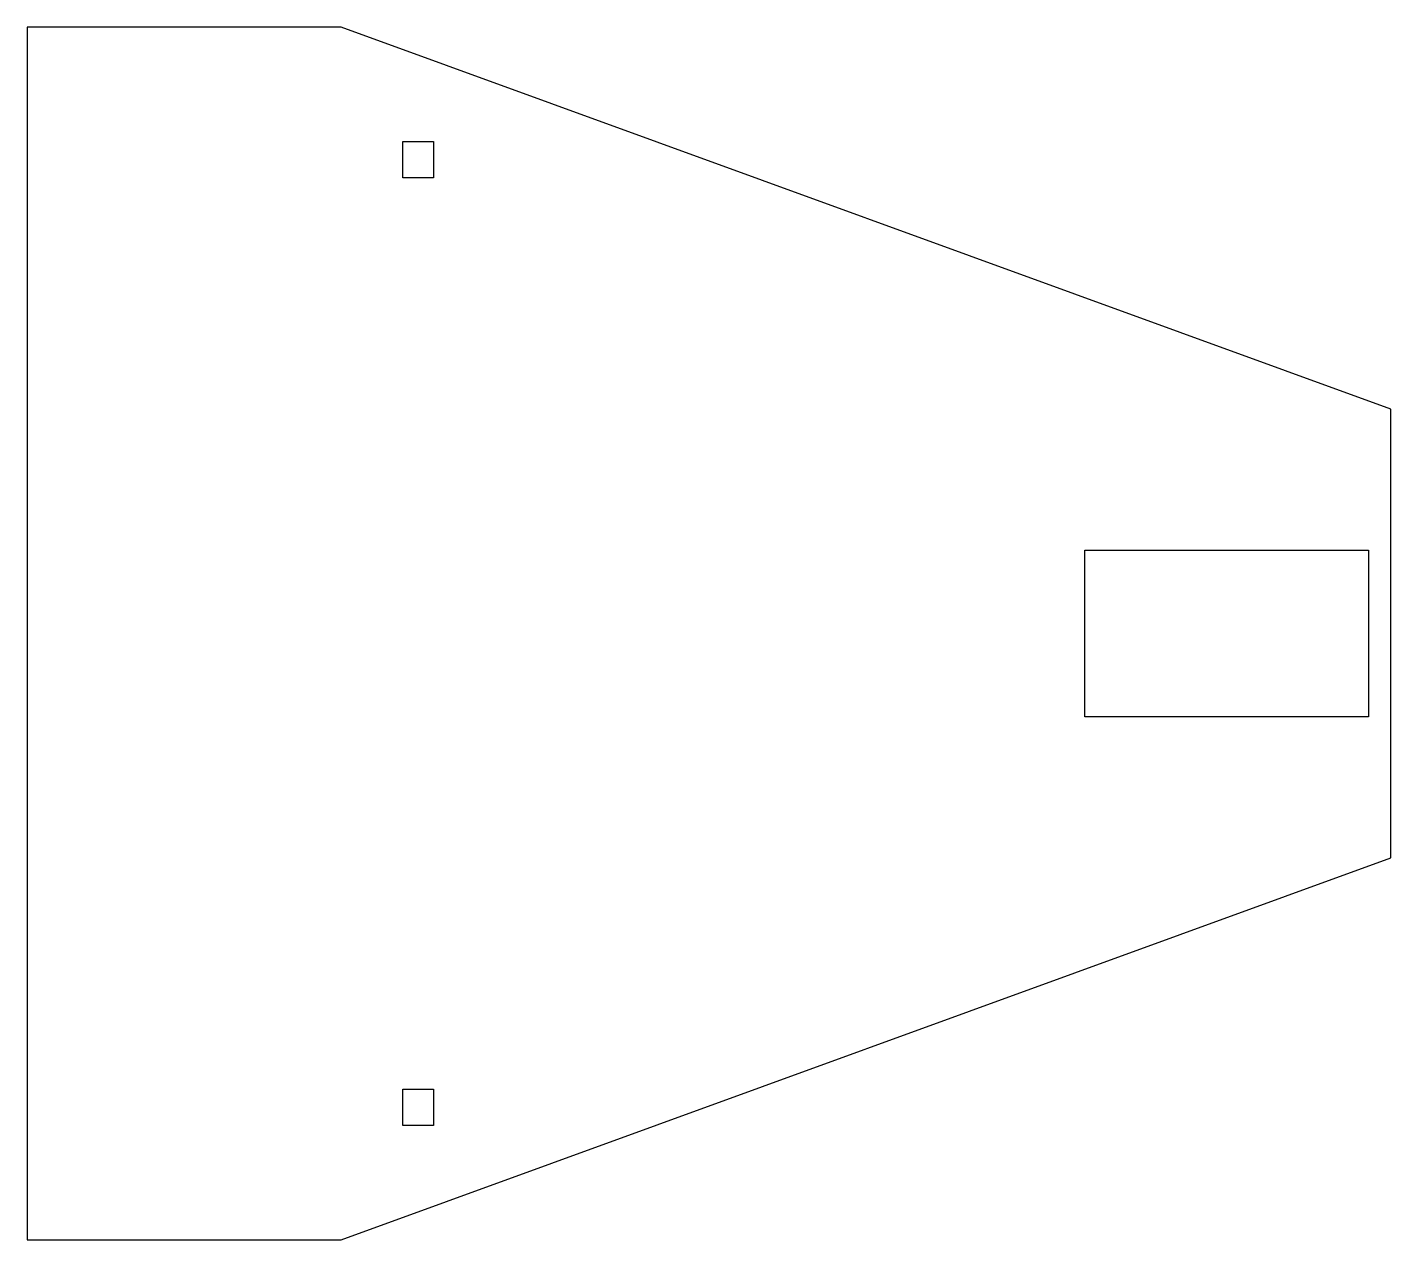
# Model space of a CAD drawing. Header units: millimetres. Extents: x -122 to 0, y -54 to 54.
import ezdxf

# ---------------------------------------------------------------- set-up
doc = ezdxf.new("R2010")
doc.units = ezdxf.units.MM
doc.layers.add('CUTOUTS', color=1, linetype='CONTINUOUS')
doc.layers.add('PERIMETER', color=5, linetype='CONTINUOUS')

msp = doc.modelspace()

# ---------------------------------------------------------------- linework, layer by layer
at = {"layer": 'CUTOUTS'}
for points in [[(-85.67, 40.83), (-88.42, 40.83), (-88.42, 44.08), (-85.67, 44.08)], [(-27.3, 7.47), (-1.87, 7.47), (-1.87, -7.47), (-27.3, -7.47)], [(-85.67, -44.08), (-88.42, -44.08), (-88.42, -40.83), (-85.67, -40.83)]]:
    msp.add_lwpolyline(points, close=True, dxfattribs=at)
at = {"layer": 'PERIMETER'}
msp.add_lwpolyline([(0.12, 20.09), (-93.95, 54.33), (-122.09, 54.33), (-122.09, -54.33), (-93.95, -54.33), (0.12, -20.09)], close=True, dxfattribs=at)

doc.saveas('drawing.dxf')
